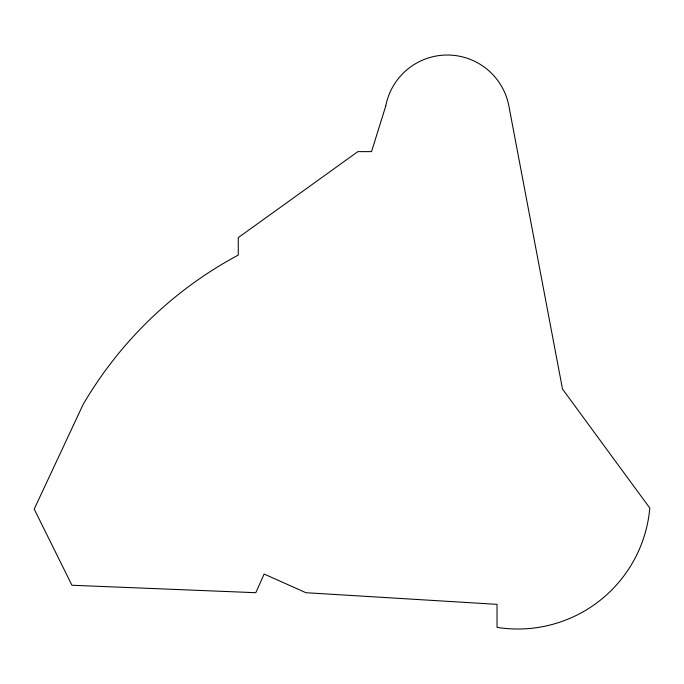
<?xml version="1.0" encoding="UTF-8"?>
<svg xmlns="http://www.w3.org/2000/svg" width="684" height="684" viewBox="0 0 684 684"><rect width="100%" height="100%" fill="white"/><g stroke="black" fill="none" stroke-linecap="round" stroke-linejoin="round"><path stroke-width="1.03" d="M385.767 106.003L371.532 151.626L357.877 151.626L238.271 237.622L238.271 255.064A396.464 396.464 0 0 0 83.072 404.552L34.2 509.101L71.94 585.256L255.807 592.703L264.127 574.056L305.919 592.703L497.037 604.357L497.037 627.373A132.491 132.491 0 0 0 649.8 508.05L562.505 389.042L508.879 106.003A62.654 62.654 0 0 0 385.767 106.003"/></g></svg>
